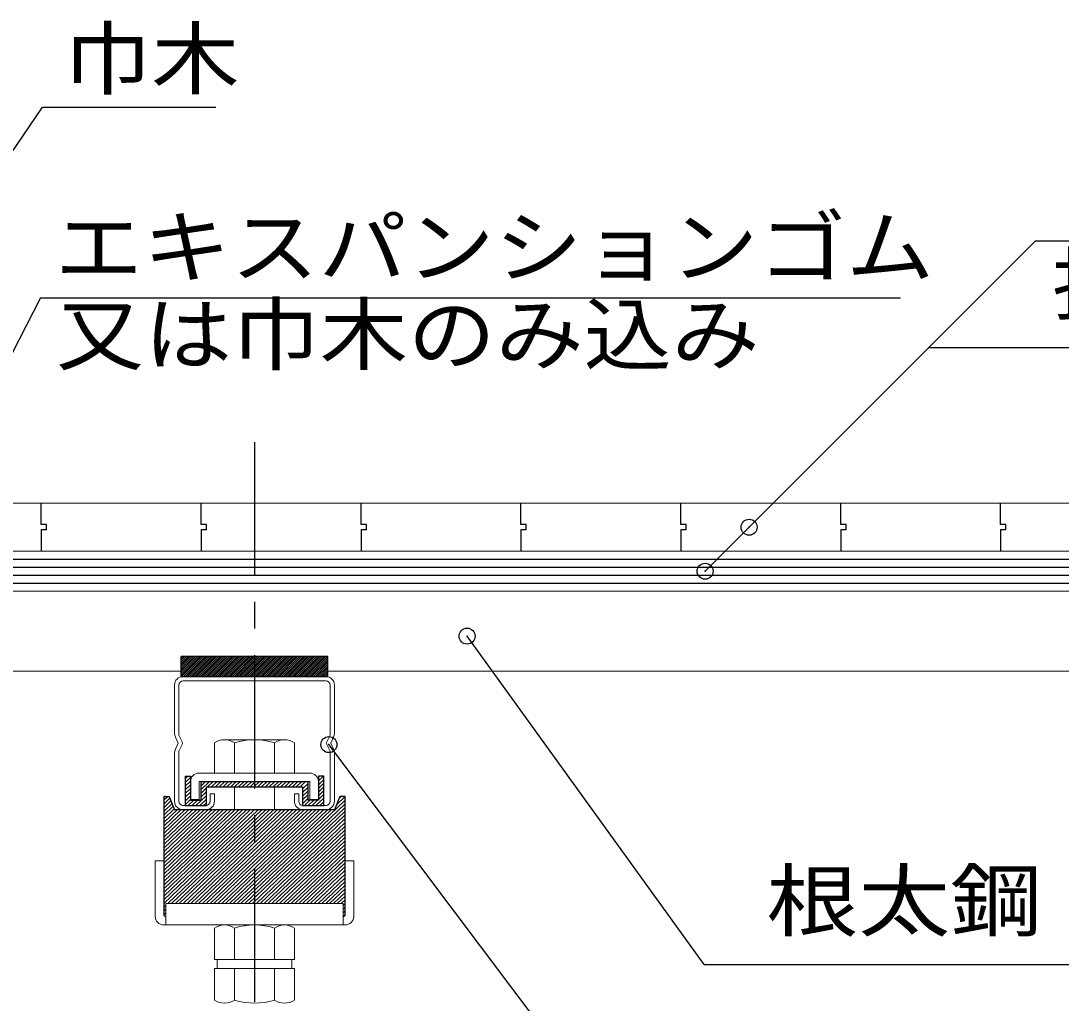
# Model space of a CAD drawing. Units: millimetres, scale not verified. Extents: x -2066 to 2059, y -1474 to 1400.
# Drawn here: x -583.3 to -192.9, y 174.6 to 543.2 of the extents above; entities that cross this region are included whole.
import ezdxf
from ezdxf.enums import TextEntityAlignment as Align

# ---------------------------------------------------------------- set-up
doc = ezdxf.new("R2010")
doc.units = ezdxf.units.MM
doc.header["$LTSCALE"] = 10
doc.header["$PDMODE"] = 32
doc.header["$PDSIZE"] = 6
doc.linetypes.add('CHAIN1', pattern=[8, 5, -1, 1, -1])
for name, color, linetype in [('0-0_中心線', 4, 'CHAIN1'), ('0-2_太線１', 3, 'Continuous'), ('0-4_細線', 4, 'Continuous'), ('0-6_文字', 7, 'Continuous')]:
    doc.layers.add(name, color=color, linetype=linetype)
doc.layers.add('0-1_中線', color=7, linetype='Continuous', lineweight=18)
doc.styles.add('ＭＳ ゴシック', font='')
doc.styles.get('ＭＳ ゴシック').set_extended_font_data('MS Gothic')

msp = doc.modelspace()

# ---------------------------------------------------------------- linework, layer by layer
at = {"layer": '0-0_中心線'}
msp.add_line((-495.63, 385.17), (-495.63, -167.76), dxfattribs=at)
at = {"layer": '0-1_中線'}
for p, q in [((-610.63, 362.18), (782.28, 362.18)), ((-680.63, 344.18), (782.28, 344.18)), ((-680.63, 329.18), (782.28, 329.18)), ((-680.63, 299.18), (-523.13, 299.18)), ((-522.43, 297.18), (-495.63, 297.18)), ((-468.83, 297.18), (-495.63, 297.18)), ((-468.13, 299.18), (376.87, 299.18)), ((-525.63, 293.98), (-525.63, 275.98)), ((-524.03, 293.98), (-524.03, 275.18)), ((-522.43, 295.58), (-495.63, 295.58)), ((-468.83, 295.58), (-495.63, 295.58)), ((-467.23, 293.98), (-467.23, 275.18)), ((-465.63, 293.98), (-465.63, 275.98)), ((-524.23, 272.18), (-525.3, 274.45)), ((-522.74, 272.63), (-524.03, 275.18)), ((-484.38, 273.48), (-506.89, 273.48)), ((-468.53, 272.63), (-467.23, 275.18)), ((-467.03, 272.18), (-465.97, 274.45)), ((-524.23, 272.18), (-525.3, 269.9)), ((-522.74, 271.73), (-524.03, 269.18)), ((-510.64, 272.32), (-510.64, 260.98)), ((-503.14, 272.32), (-503.14, 260.98)), ((-488.13, 272.32), (-488.13, 260.98)), ((-480.62, 272.32), (-480.62, 260.98)), ((-468.53, 271.73), (-467.23, 269.18)), ((-467.03, 272.18), (-465.97, 269.9)), ((-525.63, 268.38), (-525.63, 250.38)), ((-524.03, 269.18), (-524.03, 250.38)), ((-467.23, 269.18), (-467.23, 250.38)), ((-465.63, 268.38), (-465.63, 250.38)), ((-474.83, 260.98), (-516.43, 260.98)), ((-516.43, 257.78), (-516.43, 250.98)), ((-474.83, 257.78), (-516.43, 257.78)), ((-510.64, 260.98), (-480.62, 260.98)), ((-474.83, 250.98), (-474.83, 257.78)), ((-503.13, 255.78), (-503.13, 247.18)), ((-488.13, 255.78), (-488.13, 247.18)), ((-516.43, 250.98), (-519.63, 250.98)), ((-471.63, 250.98), (-474.83, 250.98)), ((-522.63, 248.79), (-513.83, 248.78)), ((-522.43, 247.18), (-513.83, 247.18)), ((-468.63, 248.79), (-477.43, 248.78)), ((-468.83, 247.18), (-477.43, 247.18)), ((-532.88, 227.98), (-529.68, 227.98)), ((-532.88, 207.18), (-532.88, 227.98)), ((-529.68, 207.68), (-529.68, 227.98)), ((-461.58, 207.68), (-461.58, 227.98)), ((-461.58, 227.98), (-458.38, 227.98)), ((-458.38, 207.18), (-458.38, 227.98)), ((-528.88, 211.98), (-528.88, 203.98)), ((-529.18, 207.18), (-528.88, 207.18)), ((-462.08, 207.18), (-462.38, 207.18)), ((-529.68, 203.98), (-528.88, 203.98)), ((-462.38, 203.98), (-528.88, 203.98)), ((-506.89, 203.98), (-484.38, 203.98)), ((-461.58, 203.98), (-462.38, 203.98)), ((-510.64, 202.82), (-510.64, 190.98)), ((-503.14, 202.82), (-503.14, 190.98)), ((-488.13, 202.82), (-488.13, 190.98)), ((-480.62, 202.82), (-480.62, 190.98)), ((-510.64, 190.98), (-480.62, 190.98)), ((-510.64, 175.78), (-510.64, 187.61)), ((-510.64, 187.61), (-480.62, 187.61)), ((-509.63, 188.11), (-509.63, 190.48)), ((-509.13, 190.98), (-482.13, 190.98)), ((-509.13, 187.61), (-482.13, 187.61)), ((-503.14, 175.78), (-503.14, 187.61)), ((-488.13, 175.78), (-488.13, 187.61)), ((-481.63, 190.48), (-481.63, 188.11)), ((-480.62, 175.78), (-480.62, 187.61))]:
    msp.add_line(p, q, dxfattribs=at)
for points in [[(-512.23, 250.38), (-512.23, 253.18), (-510.63, 253.18), (-510.63, 250.38)], [(-479.03, 250.38), (-479.03, 253.18), (-480.63, 253.18), (-480.63, 250.38)], [(-528.88, 211.98), (-462.38, 211.98), (-462.38, 203.98)]]:
    msp.add_lwpolyline(points, dxfattribs=at)
for centre, radius, start, end in [((-522.43, 293.98), 3.2, 90, 180), ((-468.83, 293.98), 3.2, 0, 90), ((-522.43, 293.98), 1.6, 90, 180), ((-468.83, 293.98), 1.6, 0, 90), ((-522.03, 275.98), 3.6, 180, 205.0169), ((-506.89, 266.83), 6.64, 55.6157, 124.3842), ((-495.63, 248.64), 24.84, 72.412, 107.588), ((-484.38, 266.83), 6.64, 55.6157, 124.3842), ((-469.23, 275.98), 3.6, 334.9831, 0), ((-522.03, 268.38), 3.6, 154.9831, 180), ((-523.63, 272.18), 1, 333.1117, 26.8883), ((-467.63, 272.18), 1, 153.1117, 206.8883), ((-469.23, 268.38), 3.6, 0, 25.0169), ((-516.43, 257.78), 3.2, 90, 180), ((-474.83, 257.78), 3.2, 0, 90), ((-522.43, 250.38), 3.2, 180, 270), ((-522.43, 250.38), 1.6, 180, 270), ((-513.83, 250.38), 3.2, 270, 0), ((-513.83, 250.38), 1.6, 270, 0), ((-477.43, 250.38), 3.2, 180, 270), ((-477.43, 250.38), 1.6, 180, 270), ((-468.83, 250.38), 3.2, 270, 0), ((-468.83, 250.38), 1.6, 270, 0), ((-529.68, 207.18), 3.2, 180, 270), ((-529.18, 207.68), 0.5, 180, 270), ((-462.08, 207.68), 0.5, 270, 0), ((-461.58, 207.18), 3.2, 270, 0), ((-506.89, 197.33), 6.64, 55.6157, 124.3842), ((-495.63, 179.14), 24.84, 72.412, 107.588), ((-484.38, 197.33), 6.64, 55.6157, 124.3842), ((-509.13, 190.48), 0.5, 90, 180), ((-509.13, 188.11), 0.5, 180, 270), ((-482.13, 190.48), 0.5, 0, 90), ((-482.13, 188.11), 0.5, 270, 0), ((-506.89, 181.26), 6.64, 235.6157, 304.3843), ((-495.63, 199.45), 24.84, 252.412, 287.5879), ((-484.38, 181.26), 6.64, 235.6157, 304.3843)]:
    msp.add_arc(centre, radius, start, end, dxfattribs=at)
at = {"layer": '0-2_太線１'}
for p, q in [((-680.63, 341.18), (782.28, 341.18)), ((-680.63, 338.18), (782.28, 338.18)), ((-680.63, 335.18), (782.28, 335.18)), ((-680.63, 332.18), (782.28, 332.18)), ((-523.13, 297.18), (-523.13, 304.68)), ((-523.13, 304.09), (-522.55, 304.68)), ((-523.13, 303.39), (-521.84, 304.68)), ((-523.13, 302.68), (-521.13, 304.68)), ((-523.13, 301.97), (-520.43, 304.68)), ((-523.13, 301.26), (-519.72, 304.68)), ((-468.13, 304.68), (-523.13, 304.68)), ((-522.98, 297.18), (-515.48, 304.68)), ((-522.27, 297.18), (-514.77, 304.68)), ((-521.56, 297.18), (-514.06, 304.68)), ((-521.13, 301.14), (-517.6, 304.68)), ((-521.13, 302.56), (-519.01, 304.68)), ((-520.86, 297.18), (-513.36, 304.68)), ((-520.31, 302.68), (-518.31, 304.68)), ((-520.15, 297.18), (-512.65, 304.68)), ((-519.44, 297.18), (-511.94, 304.68)), ((-518.89, 302.68), (-516.89, 304.68)), ((-518.73, 297.18), (-511.23, 304.68)), ((-518.18, 302.68), (-516.18, 304.68)), ((-518.03, 297.18), (-510.53, 304.68)), ((-517.32, 297.18), (-509.82, 304.68)), ((-516.61, 297.18), (-509.11, 304.68)), ((-515.91, 297.18), (-508.41, 304.68)), ((-515.2, 297.18), (-507.7, 304.68)), ((-514.49, 297.18), (-506.99, 304.68)), ((-513.79, 297.18), (-506.29, 304.68)), ((-513.08, 297.18), (-505.58, 304.68)), ((-512.37, 297.18), (-504.87, 304.68)), ((-511.66, 297.18), (-504.16, 304.68)), ((-510.96, 297.18), (-503.46, 304.68)), ((-510.25, 297.18), (-502.75, 304.68)), ((-509.54, 297.18), (-502.04, 304.68)), ((-508.84, 297.18), (-501.34, 304.68)), ((-504.59, 297.18), (-497.09, 304.68)), ((-503.89, 297.18), (-496.39, 304.68)), ((-503.18, 297.18), (-495.68, 304.68)), ((-502.75, 302.56), (-500.63, 304.68)), ((-502.75, 301.14), (-499.21, 304.68)), ((-502.47, 297.18), (-494.97, 304.68)), ((-501.92, 302.68), (-499.92, 304.68)), ((-501.76, 297.18), (-494.26, 304.68)), ((-501.06, 297.18), (-493.56, 304.68)), ((-500.51, 302.68), (-498.51, 304.68)), ((-500.35, 297.18), (-492.85, 304.68)), ((-499.8, 302.68), (-497.8, 304.68)), ((-499.64, 297.18), (-492.14, 304.68)), ((-498.94, 297.18), (-491.44, 304.68)), ((-498.23, 297.18), (-490.73, 304.68)), ((-497.52, 297.18), (-490.02, 304.68)), ((-496.81, 297.18), (-489.31, 304.68)), ((-496.11, 297.18), (-488.61, 304.68)), ((-495.4, 297.18), (-487.9, 304.68)), ((-494.69, 297.18), (-487.19, 304.68)), ((-493.99, 297.18), (-486.49, 304.68)), ((-493.28, 297.18), (-485.78, 304.68)), ((-492.57, 297.18), (-485.07, 304.68)), ((-491.86, 297.18), (-484.36, 304.68)), ((-491.16, 297.18), (-483.66, 304.68)), ((-490.45, 297.18), (-482.95, 304.68)), ((-489.74, 297.18), (-482.24, 304.68)), ((-489.04, 297.18), (-481.54, 304.68)), ((-488.33, 297.18), (-480.83, 304.68)), ((-487.62, 297.18), (-480.12, 304.68)), ((-486.92, 297.18), (-479.42, 304.68)), ((-486.21, 297.18), (-478.71, 304.68)), ((-485.5, 297.18), (-478, 304.68)), ((-484.79, 297.18), (-477.29, 304.68)), ((-484.09, 297.18), (-476.59, 304.68)), ((-483.38, 297.18), (-475.88, 304.68)), ((-482.67, 297.18), (-475.17, 304.68)), ((-481.97, 297.18), (-474.47, 304.68)), ((-481.26, 297.18), (-473.76, 304.68)), ((-480.55, 297.18), (-473.05, 304.68)), ((-479.84, 297.18), (-472.34, 304.68)), ((-479.14, 297.18), (-471.64, 304.68)), ((-478.43, 297.18), (-470.93, 304.68)), ((-477.72, 297.18), (-470.22, 304.68)), ((-477.02, 297.18), (-469.52, 304.68)), ((-476.31, 297.18), (-468.81, 304.68)), ((-475.6, 297.18), (-468.13, 304.65)), ((-523.13, 299.85), (-520.31, 302.68)), ((-523.13, 298.44), (-518.89, 302.68)), ((-523.13, 297.73), (-518.18, 302.68)), ((-523.13, 300.56), (-521.13, 302.56)), ((-523.13, 299.14), (-521.13, 301.14)), ((-508.13, 297.18), (-502.75, 302.56)), ((-507.42, 297.18), (-501.92, 302.68)), ((-506.71, 297.18), (-502.75, 301.14)), ((-506.01, 297.18), (-500.51, 302.68)), ((-505.3, 297.18), (-499.8, 302.68)), ((-474.89, 297.18), (-468.13, 303.94)), ((-474.19, 297.18), (-468.13, 303.23)), ((-473.48, 297.18), (-468.13, 302.52)), ((-472.77, 297.18), (-468.13, 301.82)), ((-472.07, 297.18), (-468.13, 301.11)), ((-471.36, 297.18), (-468.13, 300.4)), ((-470.65, 297.18), (-468.13, 299.7)), ((-469.94, 297.18), (-468.13, 298.99)), ((-469.24, 297.18), (-468.13, 298.28)), ((-468.53, 297.18), (-468.13, 297.57)), ((-520.59, 259.78), (-521.63, 258.78)), ((-521.63, 259.78), (-519.63, 259.78)), ((-521.63, 259.78), (-521.63, 248.78)), ((-519.63, 259.31), (-521.63, 257.39)), ((-519.63, 257.93), (-521.63, 256.01)), ((-519.63, 259.78), (-519.63, 250.78)), ((-519.63, 257.78), (-519.63, 250.98)), ((-512.56, 257.78), (-515.63, 254.83)), ((-514.01, 257.78), (-515.63, 256.22)), ((-515.45, 257.78), (-515.63, 257.6)), ((-515.63, 250.78), (-515.63, 257.78)), ((-515.63, 257.78), (-477.63, 257.78)), ((-511.11, 257.78), (-513.2, 255.78)), ((-509.67, 257.78), (-511.76, 255.78)), ((-508.22, 257.78), (-510.31, 255.78)), ((-506.78, 257.78), (-508.86, 255.78)), ((-505.33, 257.78), (-507.42, 255.78)), ((-503.89, 257.78), (-505.97, 255.78)), ((-503.89, 257.78), (-505.97, 255.78)), ((-502.44, 257.78), (-504.53, 255.78)), ((-500.99, 257.78), (-503.08, 255.78)), ((-499.55, 257.78), (-501.64, 255.78)), ((-498.1, 257.78), (-500.19, 255.78)), ((-496.66, 257.78), (-498.74, 255.78)), ((-496.66, 257.78), (-498.74, 255.78)), ((-495.21, 257.78), (-497.3, 255.78)), ((-493.76, 257.78), (-495.85, 255.78)), ((-492.32, 257.78), (-494.41, 255.78)), ((-490.87, 257.78), (-492.96, 255.78)), ((-489.43, 257.78), (-491.52, 255.78)), ((-489.43, 257.78), (-491.52, 255.78)), ((-487.98, 257.78), (-490.07, 255.78)), ((-486.54, 257.78), (-488.62, 255.78)), ((-485.09, 257.78), (-487.18, 255.78)), ((-483.64, 257.78), (-485.73, 255.78)), ((-482.2, 257.78), (-484.29, 255.78)), ((-482.2, 257.78), (-484.29, 255.78)), ((-480.75, 257.78), (-482.84, 255.78)), ((-479.31, 257.78), (-481.4, 255.78)), ((-477.86, 257.78), (-479.95, 255.78)), ((-476.42, 257.78), (-478.5, 255.78)), ((-477.63, 257.78), (-475.63, 257.78)), ((-475.63, 257.78), (-475.63, 250.78)), ((-471.21, 259.78), (-471.63, 259.37)), ((-469.76, 259.78), (-471.63, 257.99)), ((-471.63, 259.78), (-471.63, 250.78)), ((-469.63, 259.78), (-471.63, 259.78)), ((-469.63, 258.52), (-471.63, 256.6)), ((-471.63, 257.78), (-471.63, 250.98)), ((-469.63, 248.78), (-469.63, 259.78)), ((-519.63, 256.54), (-521.63, 254.63)), ((-519.63, 255.16), (-521.63, 253.24)), ((-513.63, 255.36), (-515.63, 253.45)), ((-513.63, 253.98), (-515.63, 252.06)), ((-513.63, 255.78), (-477.63, 255.78)), ((-513.63, 248.78), (-513.63, 255.78)), ((-475.63, 256.92), (-477.63, 255.01)), ((-477.63, 255.78), (-477.63, 248.78)), ((-475.63, 255.54), (-477.63, 253.62)), ((-475.63, 254.15), (-477.63, 252.24)), ((-469.63, 257.13), (-471.63, 255.22)), ((-469.63, 255.75), (-471.63, 253.83)), ((-469.63, 254.36), (-471.63, 252.45)), ((-529.63, 252.18), (-527.63, 252.18)), ((-529.63, 252.18), (-529.63, 207.46)), ((-529.56, 252.18), (-529.63, 252.11)), ((-528.12, 252.18), (-529.63, 250.73)), ((-527.37, 251.51), (-529.63, 249.34)), ((-526.97, 250.51), (-529.63, 247.96)), ((-527.63, 252.18), (-525.63, 247.18)), ((-519.63, 253.77), (-521.63, 251.86)), ((-519.63, 252.39), (-521.63, 250.47)), ((-519.63, 251), (-521.63, 249.09)), ((-518.42, 250.78), (-520.51, 248.78)), ((-519.63, 250.78), (-515.63, 250.78)), ((-516.98, 250.78), (-519.07, 248.78)), ((-513.63, 252.59), (-517.62, 248.78)), ((-513.63, 251.21), (-516.17, 248.78)), ((-461.63, 250.77), (-502.14, 211.98)), ((-475.63, 252.77), (-477.63, 250.85)), ((-475.63, 251.38), (-477.63, 249.47)), ((-474.82, 250.78), (-476.91, 248.78)), ((-471.63, 250.78), (-475.63, 250.78)), ((-473.38, 250.78), (-475.46, 248.78)), ((-471.93, 250.78), (-474.02, 248.78)), ((-469.63, 251.59), (-472.57, 248.78)), ((-469.63, 252.98), (-471.63, 251.06)), ((-469.63, 250.21), (-471.13, 248.78)), ((-461.63, 252.16), (-464.89, 249.04)), ((-463.06, 252.18), (-463.99, 251.29)), ((-461.63, 207.46), (-461.63, 252.18)), ((-526.57, 249.51), (-529.63, 246.57)), ((-526.17, 248.51), (-529.63, 245.19)), ((-525.77, 247.51), (-529.63, 243.8)), ((-518.88, 247.18), (-529.63, 236.88)), ((-510.21, 247.18), (-529.63, 228.57)), ((-515.99, 247.18), (-529.63, 234.11)), ((-511.65, 247.18), (-529.63, 229.96)), ((-513.1, 247.18), (-529.63, 231.34)), ((-514.54, 247.18), (-529.63, 232.73)), ((-517.44, 247.18), (-529.63, 235.5)), ((-508.76, 247.18), (-529.63, 227.19)), ((-500.09, 247.18), (-529.63, 218.88)), ((-497.2, 247.18), (-529.63, 216.11)), ((-498.64, 247.18), (-529.63, 217.49)), ((-495.75, 247.18), (-529.63, 214.73)), ((-494.3, 247.18), (-529.63, 213.34)), ((-492.86, 247.18), (-529.63, 211.96)), ((-495.75, 247.18), (-529.63, 214.73)), ((-507.32, 247.18), (-529.63, 225.8)), ((-501.53, 247.18), (-529.63, 220.26)), ((-505.87, 247.18), (-529.63, 224.42)), ((-504.42, 247.18), (-529.63, 223.03)), ((-502.98, 247.18), (-529.63, 221.65)), ((-524.67, 247.18), (-529.63, 242.42)), ((-523.22, 247.18), (-529.63, 241.03)), ((-521.77, 247.18), (-529.63, 239.65)), ((-520.33, 247.18), (-529.63, 238.26)), ((-491.41, 247.18), (-528.17, 211.98)), ((-489.97, 247.18), (-526.72, 211.98)), ((-465.63, 247.18), (-525.63, 247.18)), ((-488.52, 247.18), (-525.27, 211.98)), ((-487.08, 247.18), (-523.83, 211.98)), ((-485.63, 247.18), (-522.38, 211.98)), ((-521.63, 248.78), (-513.63, 248.78)), ((-484.18, 247.18), (-520.94, 211.98)), ((-482.74, 247.18), (-519.49, 211.98)), ((-481.29, 247.18), (-518.05, 211.98)), ((-479.85, 247.18), (-516.6, 211.98)), ((-478.4, 247.18), (-515.15, 211.98)), ((-513.63, 249.83), (-514.73, 248.78)), ((-476.96, 247.18), (-513.71, 211.98)), ((-475.51, 247.18), (-512.26, 211.98)), ((-474.06, 247.18), (-510.82, 211.98)), ((-472.62, 247.18), (-509.37, 211.98)), ((-471.17, 247.18), (-507.93, 211.98)), ((-469.73, 247.18), (-506.48, 211.98)), ((-468.28, 247.18), (-505.03, 211.98)), ((-466.84, 247.18), (-503.59, 211.98)), ((-461.63, 249.39), (-500.7, 211.98)), ((-461.63, 248.01), (-499.25, 211.98)), ((-461.63, 246.62), (-497.81, 211.98)), ((-477.63, 248.78), (-469.63, 248.78)), ((-461.63, 245.24), (-496.36, 211.98)), ((-461.63, 243.85), (-494.91, 211.98)), ((-461.63, 242.47), (-493.47, 211.98)), ((-461.63, 241.08), (-492.02, 211.98)), ((-461.63, 239.7), (-490.58, 211.98)), ((-461.63, 238.31), (-489.13, 211.98)), ((-461.63, 236.93), (-487.69, 211.98)), ((-461.63, 235.54), (-486.24, 211.98)), ((-461.63, 234.16), (-484.79, 211.98)), ((-461.63, 232.77), (-483.35, 211.98)), ((-461.63, 231.39), (-481.9, 211.98)), ((-461.63, 230), (-480.46, 211.98)), ((-461.63, 228.62), (-479.01, 211.98)), ((-461.63, 227.24), (-477.56, 211.98)), ((-461.63, 227.24), (-464.84, 224.17)), ((-463.14, 227.18), (-463.94, 226.41)), ((-461.63, 225.85), (-476.12, 211.98)), ((-461.63, 224.47), (-474.67, 211.98)), ((-461.63, 223.08), (-473.23, 211.98)), ((-461.63, 221.7), (-471.78, 211.98)), ((-461.63, 220.31), (-470.34, 211.98)), ((-461.63, 218.93), (-468.89, 211.98)), ((-461.63, 217.54), (-467.44, 211.98)), ((-461.63, 216.16), (-466, 211.98)), ((-461.63, 214.77), (-464.55, 211.98)), ((-528.88, 211.29), (-529.63, 210.57)), ((-461.63, 213.39), (-463.11, 211.98)), ((-461.63, 212), (-462.38, 211.29)), ((-528.88, 209.91), (-529.63, 209.19)), ((-528.88, 208.52), (-529.63, 207.8)), ((-529.18, 207.18), (-528.88, 207.18)), ((-461.63, 210.62), (-462.38, 209.9)), ((-461.63, 209.23), (-462.38, 208.52)), ((-462.38, 207.18), (-462.08, 207.18)), ((-461.63, 207.85), (-462.34, 207.18))]:
    msp.add_line(p, q, dxfattribs=at)
for points in [[(-523.13, 297.18), (-468.13, 297.18), (-468.13, 304.68)], [(-461.63, 252.18), (-463.63, 252.18), (-465.63, 247.18)]]:
    msp.add_lwpolyline(points, dxfattribs=at)
at = {"layer": '0-4_細線'}
for points in [[(-573.63, 352.18), (-573.63, 354.18), (-575.63, 354.18), (-575.63, 362.18)], [(-513.63, 352.18), (-513.63, 354.18), (-515.63, 354.18), (-515.63, 362.18)], [(-453.63, 352.18), (-453.63, 354.18), (-455.63, 354.18), (-455.63, 362.18)], [(-393.63, 352.18), (-393.63, 354.18), (-395.63, 354.18), (-395.63, 362.18)], [(-333.63, 352.18), (-333.63, 354.18), (-335.63, 354.18), (-335.63, 362.18)], [(-273.63, 352.18), (-273.63, 354.18), (-275.63, 354.18), (-275.63, 362.18)], [(-213.63, 352.18), (-213.63, 354.18), (-215.63, 354.18), (-215.63, 362.18)], [(-573.63, 352.18), (-575.63, 352.18), (-575.63, 344.18)], [(-513.63, 352.18), (-515.63, 352.18), (-515.63, 344.18)], [(-453.63, 352.18), (-455.63, 352.18), (-455.63, 344.18)], [(-393.63, 352.18), (-395.63, 352.18), (-395.63, 344.18)], [(-333.63, 352.18), (-335.63, 352.18), (-335.63, 344.18)], [(-273.63, 352.18), (-275.63, 352.18), (-275.63, 344.18)], [(-213.63, 352.18), (-215.63, 352.18), (-215.63, 344.18)]]:
    msp.add_lwpolyline(points, dxfattribs=at)
at = {"layer": '0-6_文字'}
for p, q in [((-640.63, 414.25), (-575.23, 510.86)), ((-575.23, 510.86), (-510.18, 510.86)), ((-202.49, 460.69), (-326.5, 336.68)), ((-202.49, 460.69), (-0.05, 460.69)), ((-575.98, 439.21), (-620.86, 351.63)), ((-575.98, 439.21), (-253.14, 439.21)), ((-242.49, 420.69), (-0.05, 420.69)), ((-326.92, 189.09), (-415.84, 312.33)), ((-362.42, 131.73), (-467.7, 271.62)), ((-326.92, 189.09), (117.28, 189.09))]:
    msp.add_line(p, q, dxfattribs=at)
for p in [(-310, 353.18), (-326.5, 336.68), (-415.84, 312.33), (-467.7, 271.62)]:
    msp.add_point(p, dxfattribs=at)

# ---------------------------------------------------------------- texts
at = {"layer": '0-6_文字', "style": 'ＭＳ ゴシック'}
for s, width, p in [('巾木', 1.1, (-567.27, 511.42)), ('エキスパンションゴム', 1.1, (-570.52, 440.76)), ('捨板合板', 1.1, (-196.25, 426.88)), ('又は巾木のみ込み', 1.1, (-570.07, 407.99)), ('根太鋼 30×45×18×ｔ1.2', 1.15, (-303.5, 195.44))]:
    msp.add_text(s, height=21.99, dxfattribs=dict(at, width=width)).set_placement(p, align=Align.BOTTOM_LEFT)

doc.saveas('drawing.dxf')
